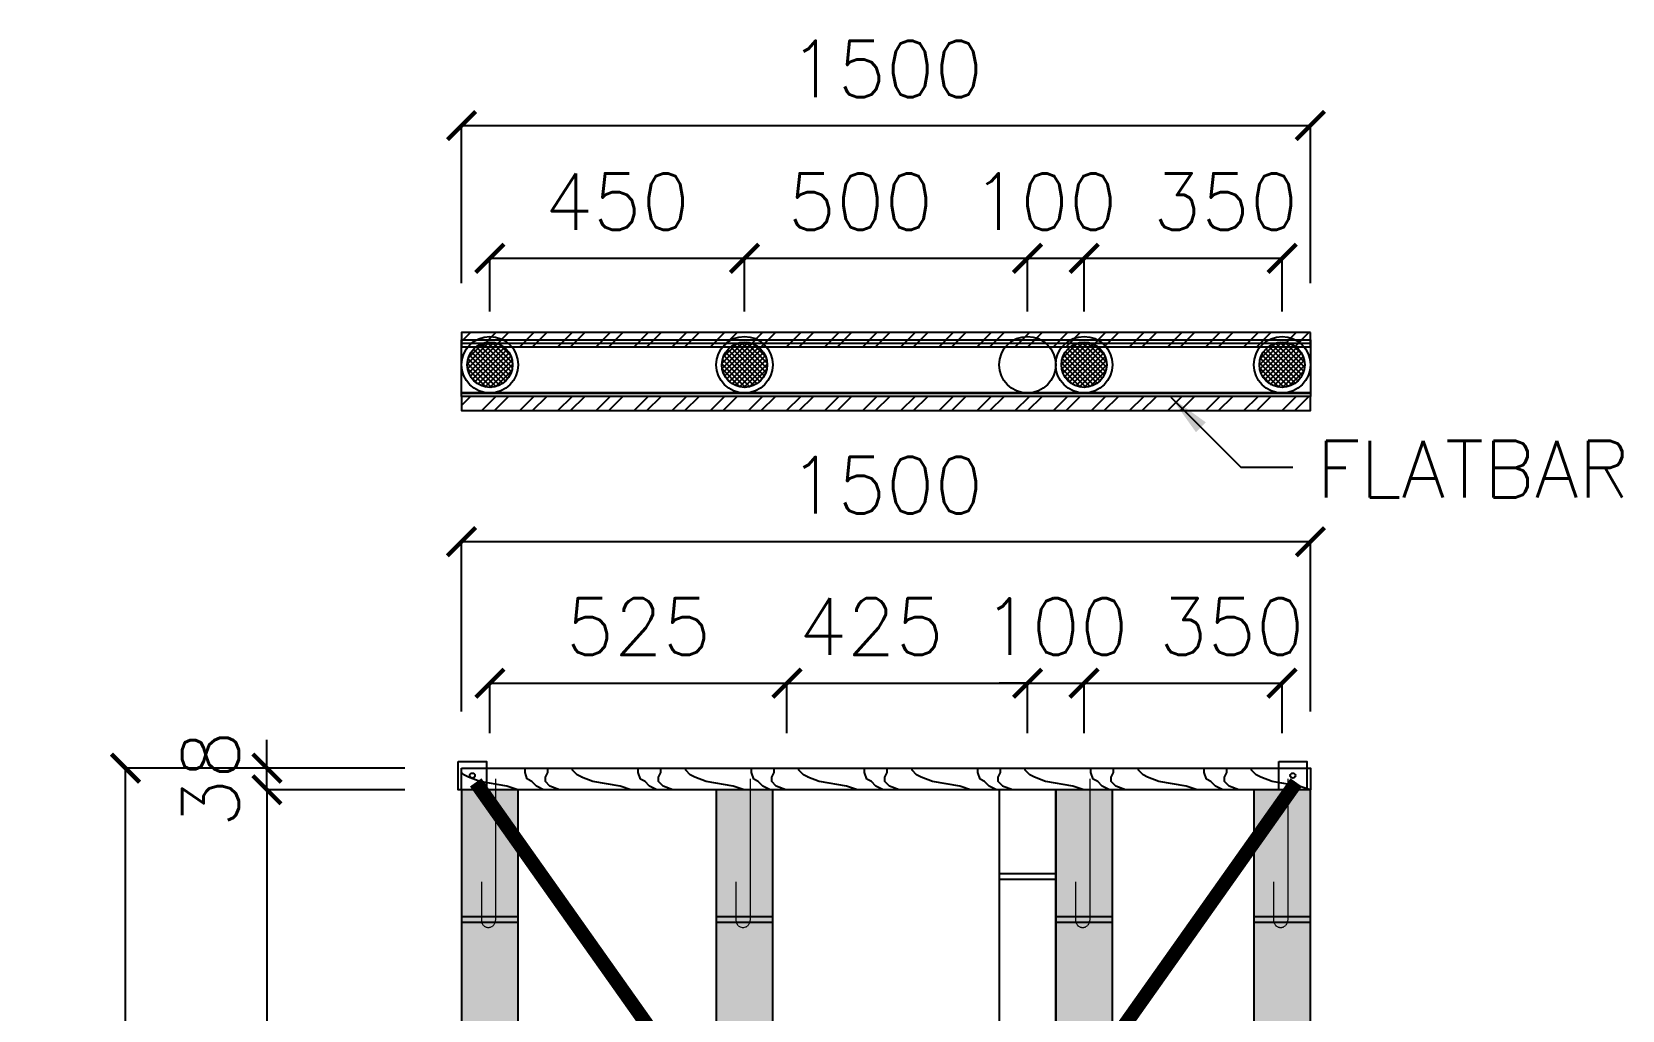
# Model space of a CAD drawing. Header units: inches. Extents: x 33 to 4252, y 14 to 9346.
# Drawn here: x 685 to 3495, y 5709 to 7438 of the extents above; entities that cross this region are included whole.
import ezdxf

# ---------------------------------------------------------------- set-up
doc = ezdxf.new("R2010")
doc.units = ezdxf.units.IN
doc.header["$MEASUREMENT"] = 0
doc.set_wipeout_variables(frame=1)
doc.linetypes.add('HIDDEN2', pattern=[4.7625, 3.175, -1.5875])
doc.layers.get('Defpoints').update_dxf_attribs({"color": 36, "true_color": 0x703800})
doc.layers.add('.', color=5, linetype='Continuous', lineweight=70)
for name, color, linetype in [('0-S1', 1, 'Continuous'), ('0-S2', 2, 'Continuous'), ('0-S8', 8, 'Continuous'), ('1CO', 1, 'Continuous'), ('A-BAMBOO POLE', 2, 'Continuous'), ('A-DIMENSIONS', 30, 'Continuous'), ('A-Hatch', 8, 'Continuous'), ('A-Specifications', 2, 'Continuous'), ('A-WALL', 4, 'Continuous'), ('AR-Bamboo Stud', 2, 'Continuous'), ('AR-Flatbar', 143, 'Continuous'), ('AR-FURNITURES', 9, 'Continuous'), ('AR-Panels', 4, 'Continuous'), ('AR-Timber Plate', 3, 'Continuous'), ('Bolts', 4, 'HIDDEN2')]:
    doc.layers.add(name, color=color, linetype=linetype)
doc.layers.add('VP', color=7, linetype='Continuous', plot=False)
doc.styles.add('LEROY', font='simplex.shx')
doc.dimstyles.new('DIM100', dxfattribs={"dimscale": 0, "dimtxt": 220, "dimasz": 180, "dimexe": 220, "dimexo": 250, "dimgap": 1, "dimtad": 1, "dimtoh": 1, "dimlfac": 0.001, "dimzin": 1, "dimdsep": 46, "dimtxsty": 'LEROY', "dimblk1": 'ORIGIN', "dimblk2": 'ORIGIN', "dimsah": 1, "dimcen": 0.18, "dimclrd": 30, "dimclre": 30, "dimclrt": 7, "dimazin": 0, "dimtfac": 1, "dimtix": 1, "dimtmove": 1, "dimatfit": 3, "dimfxl": 1, "dimtvp": 1, "dimtolj": 2, "dimtzin": 0, "dimarcsym": 0})

# ---------------------------------------------------------------- blocks, each defined once
blk = doc.blocks.new('bps1')
at = {"layer": 'AR-FURNITURES'}
h = blk.add_hatch(dxfattribs=at)
h.set_pattern_fill('ANSI37', color=256, scale=2)
h.set_pattern_definition([(45, (0, 0), (-4.490128, 4.490128), []), (135, (0, 0), (-4.490128, -4.490128), [])])
edge = h.paths.add_edge_path()
edge.add_ellipse((30825.3, -11129.5), major_axis=(-28.3, 28.3), ratio=1, start_angle=0, end_angle=360, ccw=False)
at = {"layer": 'A-BAMBOO POLE', "linetype": 'Continuous'}
blk.add_circle((30825.3, -11129.5), 50, dxfattribs=at)
at = {"layer": 'AR-FURNITURES', "linetype": 'Continuous', "extrusion": (0, 0, -1)}
blk.add_ellipse((30825.3, -11129.5), major_axis=(-28.3, 28.3), ratio=1, start_param=2.356935, end_param=8.64012, dxfattribs=at)
blk = doc.blocks.new('bpns1')
at = {"layer": 'A-BAMBOO POLE', "linetype": 'Continuous'}
blk.add_circle((31425.3, -11129.1), 50, dxfattribs=at)
blk = doc.blocks.new('sp10 plan')
at = {"layer": 'AR-Timber Plate'}
blk.add_lwpolyline([(163588.4, -229163.7), (163676.4, -229163.7), (163676.4, -230663.7), (163588.4, -230663.7)], close=True, dxfattribs=at)
at = {"layer": 'VP'}
blk.add_lwpolyline([(163582.4, -229163.7), (163682.4, -229163.7), (163682.4, -230663.7), (163582.4, -230663.7)], close=True, dxfattribs=at)
at = {"layer": 'AR-Bamboo Stud'}
for name, p in [('bps1', (132801.1, -218084.2)), ('bpns1', (132201, -218534.6)), ('bps1', (132801.1, -219484.2))]:
    blk.add_blockref(name, p, dxfattribs=at)
at = {"layer": 'AR-Bamboo Stud', "rotation": 90}
for p in [(152496.8, -260389), (152496.8, -260989)]:
    blk.add_blockref('bps1', p, dxfattribs=at)
blk = doc.blocks.new('_ArchTick')
at = {"color": 0, "linetype": 'ByBlock', "const_width": 0.15}
blk.add_lwpolyline([(-0.5, -0.5), (0.5, 0.5)], dxfattribs=at)
blk = doc.blocks.new('*D40')
at = {"layer": 'A-DIMENSIONS', "color": 30, "transparency": 16777216}
for p, q in [((1493.9, 6944), (1493.9, 7038.3)), ((1493.9, 7038.3), (1944, 7038.3)), ((1944, 6944), (1944, 7038.3))]:
    blk.add_line(p, q, dxfattribs=at)
at = {"layer": 'Defpoints', "color": 0, "transparency": 16777216}
for p in [(1944, 7038.3), (1493.9, 6844), (1944, 6844)]:
    blk.add_point(p, dxfattribs=at)
at = {"layer": 'A-DIMENSIONS', "color": 30, "transparency": 16777216, "xscale": 50, "yscale": 50, "zscale": 50, "rotation": 180}
blk.add_blockref('_ArchTick', (1493.9, 7038.3), dxfattribs=at)
at = {"layer": 'A-DIMENSIONS', "color": 30, "transparency": 16777216, "xscale": 50, "yscale": 50, "zscale": 50}
blk.add_blockref('_ArchTick', (1944, 7038.3), dxfattribs=at)
at = {"layer": 'A-DIMENSIONS', "color": 3, "transparency": 16777216, "insert": (1718.9, 7138.3), "char_height": 100, "attachment_point": 5, "style": 'LEROY'}
blk.add_mtext('\\A2;450', dxfattribs=at)
blk = doc.blocks.new('*D41')
at = {"layer": 'A-DIMENSIONS', "color": 30, "transparency": 16777216}
for p, q in [((1444, 6994), (1444, 7272.8)), ((1444, 7272.8), (2944, 7272.8)), ((2944, 6994), (2944, 7272.8))]:
    blk.add_line(p, q, dxfattribs=at)
at = {"layer": 'Defpoints', "color": 0, "transparency": 16777216}
for p in [(2944, 7272.8), (1444, 6894), (2944, 6894)]:
    blk.add_point(p, dxfattribs=at)
at = {"layer": 'A-DIMENSIONS', "color": 30, "transparency": 16777216, "xscale": 50, "yscale": 50, "zscale": 50, "rotation": 180}
blk.add_blockref('_ArchTick', (1444, 7272.8), dxfattribs=at)
at = {"layer": 'A-DIMENSIONS', "color": 30, "transparency": 16777216, "xscale": 50, "yscale": 50, "zscale": 50}
blk.add_blockref('_ArchTick', (2944, 7272.8), dxfattribs=at)
at = {"layer": 'A-DIMENSIONS', "color": 3, "transparency": 16777216, "insert": (2194, 7372.8), "char_height": 100, "attachment_point": 5, "style": 'LEROY'}
blk.add_mtext('\\A2;1500', dxfattribs=at)
blk = doc.blocks.new('*D42')
at = {"layer": 'A-DIMENSIONS', "color": 30, "transparency": 16777216}
for p, q in [((1944, 6944), (1944, 7038.3)), ((1944, 7038.3), (2444.1, 7038.3)), ((2444.1, 6944), (2444.1, 7038.3))]:
    blk.add_line(p, q, dxfattribs=at)
at = {"layer": 'Defpoints', "color": 0, "transparency": 16777216}
for p in [(2444.1, 7038.3), (1944, 6844), (2444.1, 6844)]:
    blk.add_point(p, dxfattribs=at)
at = {"layer": 'A-DIMENSIONS', "color": 30, "transparency": 16777216, "xscale": 50, "yscale": 50, "zscale": 50, "rotation": 180}
blk.add_blockref('_ArchTick', (1944, 7038.3), dxfattribs=at)
at = {"layer": 'A-DIMENSIONS', "color": 30, "transparency": 16777216, "xscale": 50, "yscale": 50, "zscale": 50}
blk.add_blockref('_ArchTick', (2444.1, 7038.3), dxfattribs=at)
at = {"layer": 'A-DIMENSIONS', "color": 3, "transparency": 16777216, "insert": (2148.7, 7138.3), "char_height": 100, "attachment_point": 5, "style": 'LEROY'}
blk.add_mtext('\\A2;500', dxfattribs=at)
blk = doc.blocks.new('*D43')
at = {"layer": 'A-DIMENSIONS', "color": 30, "transparency": 16777216}
for p, q in [((1344, 6099.1), (1100.1, 6099.1)), ((1100.1, 6099.1), (1100.1, 4075.1)), ((1344, 4075.1), (1100.1, 4075.1))]:
    blk.add_line(p, q, dxfattribs=at)
at = {"layer": 'Defpoints', "color": 0, "transparency": 16777216}
for p in [(1444, 6099.1), (1100.1, 4075.1), (1444, 4075.1)]:
    blk.add_point(p, dxfattribs=at)
at = {"layer": 'A-DIMENSIONS', "color": 30, "transparency": 16777216, "xscale": 50, "yscale": 50, "zscale": 50}
for p, rotation in [((1100.1, 6099.1), 90), ((1100.1, 4075.1), 270)]:
    blk.add_blockref('_ArchTick', p, dxfattribs=dict(at, rotation=rotation))
at = {"layer": 'A-DIMENSIONS', "color": 3, "transparency": 16777216, "insert": (1000.1, 5087.1), "char_height": 100, "attachment_point": 5, "rotation": 90, "style": 'LEROY'}
blk.add_mtext('\\A2;2024', dxfattribs=at)
blk = doc.blocks.new('*D45')
at = {"layer": 'A-DIMENSIONS', "color": 30, "transparency": 16777216}
for p, q in [((1100.1, 6137.1), (1100.1, 6187.1)), ((1344, 6137.1), (1100.1, 6137.1)), ((1100.1, 6099.1), (1100.1, 6137.1)), ((1344, 6099.1), (1100.1, 6099.1)), ((1100.1, 6099.1), (1100.1, 6049.1))]:
    blk.add_line(p, q, dxfattribs=at)
at = {"layer": 'Defpoints', "color": 0, "transparency": 16777216}
for p in [(1100.1, 6137.1), (1444, 6137.1), (1444, 6099.1)]:
    blk.add_point(p, dxfattribs=at)
at = {"layer": 'A-DIMENSIONS', "color": 30, "transparency": 16777216, "xscale": 50, "yscale": 50, "zscale": 50}
for p, rotation in [((1100.1, 6137.1), 270), ((1100.1, 6099.1), 90)]:
    blk.add_blockref('_ArchTick', p, dxfattribs=dict(at, rotation=rotation))
at = {"layer": 'A-DIMENSIONS', "color": 3, "transparency": 16777216, "insert": (1000.1, 6118.1), "char_height": 100, "attachment_point": 5, "rotation": 90, "style": 'LEROY'}
blk.add_mtext('\\A2;38', dxfattribs=at)
blk = doc.blocks.new('*D46')
at = {"layer": 'A-DIMENSIONS', "color": 30, "transparency": 16777216}
for p, q in [((1494, 6199.1), (1494, 6287.3)), ((1494, 6287.3), (2019, 6287.3)), ((2019, 6199.1), (2019, 6287.3))]:
    blk.add_line(p, q, dxfattribs=at)
at = {"layer": 'Defpoints', "color": 0, "transparency": 16777216}
for p in [(2019, 6287.3), (1494, 6099.1), (2019, 6099.1)]:
    blk.add_point(p, dxfattribs=at)
at = {"layer": 'A-DIMENSIONS', "color": 30, "transparency": 16777216, "xscale": 50, "yscale": 50, "zscale": 50, "rotation": 180}
blk.add_blockref('_ArchTick', (1494, 6287.3), dxfattribs=at)
at = {"layer": 'A-DIMENSIONS', "color": 30, "transparency": 16777216, "xscale": 50, "yscale": 50, "zscale": 50}
blk.add_blockref('_ArchTick', (2019, 6287.3), dxfattribs=at)
at = {"layer": 'A-DIMENSIONS', "color": 3, "transparency": 16777216, "insert": (1756.5, 6387.3), "char_height": 100, "attachment_point": 5, "style": 'LEROY'}
blk.add_mtext('\\A2;525', dxfattribs=at)
blk = doc.blocks.new('*D47')
at = {"layer": 'A-DIMENSIONS', "color": 30, "transparency": 16777216}
for p, q in [((2019, 6199.1), (2019, 6287.3)), ((2019, 6287.3), (2444.1, 6287.3)), ((2444.1, 6199.1), (2444.1, 6287.3))]:
    blk.add_line(p, q, dxfattribs=at)
at = {"layer": 'Defpoints', "color": 0, "transparency": 16777216}
for p in [(2444.1, 6287.3), (2019, 6099.1), (2444.1, 6099.1)]:
    blk.add_point(p, dxfattribs=at)
at = {"layer": 'A-DIMENSIONS', "color": 30, "transparency": 16777216, "xscale": 50, "yscale": 50, "zscale": 50, "rotation": 180}
blk.add_blockref('_ArchTick', (2019, 6287.3), dxfattribs=at)
at = {"layer": 'A-DIMENSIONS', "color": 30, "transparency": 16777216, "xscale": 50, "yscale": 50, "zscale": 50}
blk.add_blockref('_ArchTick', (2444.1, 6287.3), dxfattribs=at)
at = {"layer": 'A-DIMENSIONS', "color": 3, "transparency": 16777216, "insert": (2167.8, 6387.3), "char_height": 100, "attachment_point": 5, "style": 'LEROY'}
blk.add_mtext('\\A2;425', dxfattribs=at)
blk = doc.blocks.new('*D48')
at = {"layer": 'A-DIMENSIONS', "color": 30, "transparency": 16777216}
for p, q in [((1444, 6237.1), (1444, 6537.3)), ((2944, 6537.3), (1444, 6537.3)), ((2944, 6237.1), (2944, 6537.3))]:
    blk.add_line(p, q, dxfattribs=at)
at = {"layer": 'Defpoints', "color": 0, "transparency": 16777216}
for p in [(1444, 6537.3), (1444, 6137.1), (2944, 6137.1)]:
    blk.add_point(p, dxfattribs=at)
at = {"layer": 'A-DIMENSIONS', "color": 30, "transparency": 16777216, "xscale": 50, "yscale": 50, "zscale": 50, "rotation": 180}
blk.add_blockref('_ArchTick', (1444, 6537.3), dxfattribs=at)
at = {"layer": 'A-DIMENSIONS', "color": 30, "transparency": 16777216, "xscale": 50, "yscale": 50, "zscale": 50}
blk.add_blockref('_ArchTick', (2944, 6537.3), dxfattribs=at)
at = {"layer": 'A-DIMENSIONS', "color": 3, "transparency": 16777216, "insert": (2194, 6637.3), "char_height": 100, "attachment_point": 5, "style": 'LEROY'}
blk.add_mtext('\\A2;1500', dxfattribs=at)
blk = doc.blocks.new('*D49')
at = {"layer": 'A-DIMENSIONS', "color": 30, "transparency": 16777216}
for p, q in [((1344, 6137.1), (850.1, 6137.1)), ((850.1, 4037.1), (850.1, 6137.1)), ((1344, 4037.1), (850.1, 4037.1))]:
    blk.add_line(p, q, dxfattribs=at)
at = {"layer": 'Defpoints', "color": 0, "transparency": 16777216}
for p in [(850.1, 6137.1), (1444, 6137.1), (1444, 4037.1)]:
    blk.add_point(p, dxfattribs=at)
at = {"layer": 'A-DIMENSIONS', "color": 30, "transparency": 16777216, "xscale": 50, "yscale": 50, "zscale": 50}
for p, rotation in [((850.1, 6137.1), 90), ((850.1, 4037.1), 270)]:
    blk.add_blockref('_ArchTick', p, dxfattribs=dict(at, rotation=rotation))
at = {"layer": 'A-DIMENSIONS', "color": 3, "transparency": 16777216, "insert": (750.1, 5087.1), "char_height": 100, "attachment_point": 5, "rotation": 90, "style": 'LEROY'}
blk.add_mtext('\\A2;2100', dxfattribs=at)
blk = doc.blocks.new('*D50')
at = {"layer": 'A-DIMENSIONS', "color": 30, "transparency": 16777216}
for p, q in [((2544.1, 6944), (2544.1, 7038.3)), ((2544.1, 7038.3), (2894, 7038.3)), ((2894, 6944), (2894, 7038.3))]:
    blk.add_line(p, q, dxfattribs=at)
at = {"layer": 'Defpoints', "color": 0, "transparency": 16777216}
for p in [(2894, 7038.3), (2544.1, 6844), (2894, 6844)]:
    blk.add_point(p, dxfattribs=at)
at = {"layer": 'A-DIMENSIONS', "color": 30, "transparency": 16777216, "xscale": 50, "yscale": 50, "zscale": 50, "rotation": 180}
blk.add_blockref('_ArchTick', (2544.1, 7038.3), dxfattribs=at)
at = {"layer": 'A-DIMENSIONS', "color": 30, "transparency": 16777216, "xscale": 50, "yscale": 50, "zscale": 50}
blk.add_blockref('_ArchTick', (2894, 7038.3), dxfattribs=at)
at = {"layer": 'A-DIMENSIONS', "color": 3, "transparency": 16777216, "insert": (2794, 7138.3), "char_height": 100, "attachment_point": 5, "style": 'LEROY'}
blk.add_mtext('\\A2;350', dxfattribs=at)
blk = doc.blocks.new('*D51')
at = {"layer": 'A-DIMENSIONS', "color": 30, "transparency": 16777216}
for p, q in [((2444.1, 6944), (2444.1, 7038.3)), ((2444.1, 7038.3), (2544.1, 7038.3)), ((2544.1, 6944), (2544.1, 7038.3))]:
    blk.add_line(p, q, dxfattribs=at)
at = {"layer": 'Defpoints', "color": 0, "transparency": 16777216}
for p in [(2544.1, 7038.3), (2444.1, 6844), (2544.1, 6844)]:
    blk.add_point(p, dxfattribs=at)
at = {"layer": 'A-DIMENSIONS', "color": 30, "transparency": 16777216, "xscale": 50, "yscale": 50, "zscale": 50, "rotation": 180}
blk.add_blockref('_ArchTick', (2444.1, 7038.3), dxfattribs=at)
at = {"layer": 'A-DIMENSIONS', "color": 30, "transparency": 16777216, "xscale": 50, "yscale": 50, "zscale": 50}
blk.add_blockref('_ArchTick', (2544.1, 7038.3), dxfattribs=at)
at = {"layer": 'A-DIMENSIONS', "color": 3, "transparency": 16777216, "insert": (2474.3, 7138.3), "char_height": 100, "attachment_point": 5, "style": 'LEROY'}
blk.add_mtext('\\A2;100', dxfattribs=at)
blk = doc.blocks.new('*D52')
at = {"layer": 'A-DIMENSIONS', "color": 30, "transparency": 16777216}
for p, q in [((2444.1, 6287.3), (2394.1, 6287.3)), ((2444.1, 6199.1), (2444.1, 6287.3)), ((2444.1, 6287.3), (2544.1, 6287.3)), ((2544.1, 6199), (2544.1, 6287.3)), ((2544.1, 6287.3), (2594.1, 6287.3))]:
    blk.add_line(p, q, dxfattribs=at)
at = {"layer": 'Defpoints', "color": 0, "transparency": 16777216}
for p in [(2544.1, 6287.3), (2444.1, 6099.1), (2544.1, 6099)]:
    blk.add_point(p, dxfattribs=at)
at = {"layer": 'A-DIMENSIONS', "color": 30, "transparency": 16777216, "xscale": 50, "yscale": 50, "zscale": 50}
blk.add_blockref('_ArchTick', (2444.1, 6287.3), dxfattribs=at)
at = {"layer": 'A-DIMENSIONS', "color": 30, "transparency": 16777216, "xscale": 50, "yscale": 50, "zscale": 50, "rotation": 180}
blk.add_blockref('_ArchTick', (2544.1, 6287.3), dxfattribs=at)
at = {"layer": 'A-DIMENSIONS', "color": 3, "transparency": 16777216, "insert": (2494.1, 6387.3), "char_height": 100, "attachment_point": 5, "style": 'LEROY'}
blk.add_mtext('\\A2;100', dxfattribs=at)
blk = doc.blocks.new('*D53')
at = {"layer": 'A-DIMENSIONS', "color": 30, "transparency": 16777216}
for p, q in [((2544.1, 6199), (2544.1, 6287.3)), ((2544.1, 6287.3), (2894, 6287.3)), ((2894, 6199.1), (2894, 6287.3))]:
    blk.add_line(p, q, dxfattribs=at)
at = {"layer": 'Defpoints', "color": 0, "transparency": 16777216}
for p in [(2894, 6287.3), (2544.1, 6099), (2894, 6099.1)]:
    blk.add_point(p, dxfattribs=at)
at = {"layer": 'A-DIMENSIONS', "color": 30, "transparency": 16777216, "xscale": 50, "yscale": 50, "zscale": 50, "rotation": 180}
blk.add_blockref('_ArchTick', (2544.1, 6287.3), dxfattribs=at)
at = {"layer": 'A-DIMENSIONS', "color": 30, "transparency": 16777216, "xscale": 50, "yscale": 50, "zscale": 50}
blk.add_blockref('_ArchTick', (2894, 6287.3), dxfattribs=at)
at = {"layer": 'A-DIMENSIONS', "color": 3, "transparency": 16777216, "insert": (2805, 6387.3), "char_height": 100, "attachment_point": 5, "style": 'LEROY'}
blk.add_mtext('\\A2;350', dxfattribs=at)
blk = doc.blocks.new('A$C62F95397')
at = {"layer": 'Bolts', "lineweight": 0, "ltscale": 0.25}
for p, q in [((25, 262.5), (25, 12.5)), ((0, 80.8), (0, 12.5))]:
    blk.add_line(p, q, dxfattribs=at)
blk.add_arc((12.5, 12.5), 12.5, 180, 0, dxfattribs=at)
blk = doc.blocks.new('N2N')
blk.add_wipeout([(98002.7, -26144.8), (97902.7, -26144.8), (97902.7, -28168.8), (98002.7, -28168.8)]).dxf.layer = '0-S8'
at = {"layer": '.', "linetype": 'Continuous'}
h = blk.add_hatch(dxfattribs=at)
h.set_pattern_fill('DOTS', color=8, scale=10)
h.set_pattern_definition([(0, (7e-06, 48.67), (7.9375, 15.875), [0, -15.875])])
h.paths.add_polyline_path([(98002.7, -26144.8), (97902.7, -26144.8), (97902.7, -28168.8), (98002.7, -28168.8)])
at = {"layer": '0-S1'}
h = blk.add_hatch(dxfattribs=at)
h.set_pattern_fill('_USER', color=256, scale=365, pattern_type=0)
h.set_pattern_definition([(0, (97902.7, -25880.27), (0, 365), [])])
edge = h.paths.add_edge_path()
edge.add_line((97902.7, -26144.8), (98002.7, -26144.8))
edge.add_line((98002.7, -26117.1), (98002.7, -28118.8))
edge.add_line((98002.7, -28118.8), (97902.7, -28118.8))
edge.add_line((97902.7, -28118.8), (97902.7, -26121.8))
h = blk.add_hatch(dxfattribs=at)
h.set_pattern_fill('_USER', color=256, scale=365, pattern_type=0)
h.set_pattern_definition([(0, (97902.7, -25890.27), (0, 365), [])])
edge = h.paths.add_edge_path()
edge.add_line((97902.7, -26144.8), (98002.7, -26144.8))
edge.add_line((98002.7, -26124.9), (98002.7, -28138.8))
edge.add_line((98002.7, -28138.8), (97902.7, -28138.8))
edge.add_line((97902.7, -28138.8), (97902.7, -26135.8))
at = {"layer": '0-S2'}
blk.add_lwpolyline([(98002.7, -26144.8), (97902.7, -26144.8), (97902.7, -28168.8), (98002.7, -28168.8)], close=True, dxfattribs=at)
at = {"layer": 'Bolts', "ltscale": 0.5}
blk.add_line((97952.6, -28168.8), (97952.6, -27568.8), dxfattribs=at)
at = {"layer": 'Bolts'}
blk.add_blockref('A$C62F95397', (97937.6, -26388.2), dxfattribs=at)
blk = doc.blocks.new('BFGGBN')
at = {"layer": '1CO'}
blk.add_circle((6736.6, -34195.3), 4.5, dxfattribs=at)
at = {"layer": 'Defpoints'}
blk.add_lwpolyline([(6711.6, -34170.3), (6761.6, -34170.3), (6761.6, -34220.3), (6711.6, -34220.3)], close=True, dxfattribs=at)
blk = doc.blocks.new('Type B')
at = {"layer": '0-S1'}
h = blk.add_hatch(dxfattribs=at)
h.set_pattern_fill('_USER', color=256, scale=355, pattern_type=0)
h.set_pattern_definition([(0, (10628.1, 16236), (0, 355), [])])
edge = h.paths.add_edge_path()
edge.add_line((9748.3, 18210), (9848.3, 18210))
edge.add_line((9848.3, 18190.6), (9848.3, 16216))
edge.add_line((9848.3, 16216), (9748.3, 16216))
edge.add_line((9748.3, 16216), (9748.3, 18189.5))
h = blk.add_hatch(dxfattribs=at)
h.set_pattern_fill('_USER', color=256, scale=355, pattern_type=0)
h.set_pattern_definition([(0, (10628.1, 16246), (0, 355), [])])
edge = h.paths.add_edge_path()
edge.add_line((9748.3, 18210), (9848.3, 18210))
edge.add_line((9848.3, 18210), (9848.3, 16236))
edge.add_line((9848.3, 16236), (9748.3, 16236))
edge.add_line((9748.3, 16236), (9748.3, 18210))
at = {"layer": 'AR-Bamboo Stud'}
blk.add_lwpolyline([(9848.3, 18210), (9748.3, 18210), (9748.3, 16186), (9848.3, 16186)], close=True, dxfattribs=at)
blk = doc.blocks.new('SP10 ELEV')
at = {"layer": 'AR-Bamboo Stud'}
for name, p in [('N2N', (57285, -227694.4)), ('N2N', (58685, -227694.5)), ('Type B', (146389.5, -272049.3))]:
    blk.add_blockref(name, p, dxfattribs=at)
at = {"layer": 'A-WALL'}
for p in [(148470.1, -219619), (149920.1, -219619)]:
    blk.add_blockref('BFGGBN', p, dxfattribs=at)
at = {"layer": 'AR-Bamboo Stud'}
blk.add_blockref('N2N', (58335.1, -227694.5), dxfattribs=at)
at = {"layer": 'A-Hatch'}
h = blk.add_hatch(dxfattribs=at)
h.set_pattern_fill('HWOD20E1', color=8, scale=4, pattern_type=2)
h.set_pattern_definition([(14.03624, (-4523.93, -284806.69), (2e-07, 200), [32.9848, -791.6363]), (14.03624, (-4323.93, -284806.69), (2e-07, 200), [32.9848, -791.6363]), (14.03624, (-4123.93, -284806.69), (2e-07, 200), [32.9848, -791.6363]), (14.03624, (-3923.93, -284806.69), (2e-07, 200), [32.9848, -791.6363]), (18.43495, (-4491.93, -284798.69), (3e-07, 200), [37.9473, -594.5082]), (18.43495, (-4291.93, -284798.69), (3e-07, 200), [37.9473, -594.5082]), (18.43495, (-4091.93, -284798.69), (3e-07, 200), [37.9473, -594.5082]), (21.80141, (-4455.93, -284786.69), (-5e-06, 200), [21.5407, -1055.4923]), (21.80141, (-4255.93, -284786.69), (-5e-06, 200), [21.5407, -1055.4923]), (21.80141, (-4055.93, -284786.69), (-5e-06, 200), [21.5407, -1055.4923]), (21.80141, (-3855.93, -284786.69), (-5e-06, 200), [21.5407, -1055.4923]), (21.80141, (-3655.93, -284786.69), (-5e-06, 200), [21.5407, -1055.4923]), (63.43495, (-4435.93, -284778.69), (-3e-06, 199.999995), [8.94427, -438.26932]), (90, (-4431.93, -284770.69), (-200, 1e-14), [8, -192]), (153.43495, (-4431.93, -284762.69), (1e-05, 200), [8.94427, -438.2693]), (153.43495, (-4231.93, -284762.69), (1e-05, 200), [8.94427, -438.2693]), (90, (-4439.93, -284758.69), (-200, 1e-14), [8, -192]), (45, (-4439.93, -284750.69), (1e-14, 200), [5.65685, -277.18585]), (45, (-4435.93, -284746.69), (1e-14, 200), [5.65685, -277.18585]), (90, (-4431.93, -284742.69), (-200, 1e-14), [4, -196]), (146.30994, (-4431.93, -284738.69), (-1e-05, 200), [14.4222, -706.68805]), (146.30994, (-4231.93, -284738.69), (-1e-05, 200), [14.4222, -706.68805]), (146.30994, (-4031.93, -284738.69), (-1e-05, 200), [14.4222, -706.68805]), (168.69008, (-4443.93, -284730.69), (-2e-05, 200), [20.3961, -999.4078]), (168.69008, (-4243.93, -284730.69), (-2e-05, 200), [20.3961, -999.4078]), (168.69008, (-4043.93, -284730.69), (-2e-05, 200), [20.3961, -999.4078]), (168.69008, (-3843.93, -284730.69), (-2e-05, 200), [20.3961, -999.4078]), (168.69008, (-3643.93, -284730.69), (-2e-05, 200), [20.3961, -999.4078]), (171.86989, (-4463.93, -284726.69), (2e-05, 200), [28.2843, -1385.9293]), (171.86989, (-4263.93, -284726.69), (2e-05, 200), [28.2843, -1385.9293]), (171.86989, (-4063.93, -284726.69), (2e-05, 200), [28.2843, -1385.9293]), (171.86989, (-3863.93, -284726.69), (2e-05, 200), [28.2843, -1385.9293]), (171.86989, (-3663.93, -284726.69), (2e-05, 200), [28.2843, -1385.9293]), (171.86989, (-3463.93, -284726.69), (2e-05, 200), [28.2843, -1385.9293]), (171.86989, (-3263.93, -284726.69), (2e-05, 200), [28.2843, -1385.9293]), (172.87498, (-4491.93, -284722.69), (-2e-06, 200), [32.249, -1580.2025]), (172.87498, (-4291.93, -284722.69), (-2e-06, 200), [32.249, -1580.2025]), (172.87498, (-4091.93, -284722.69), (-2e-06, 200), [32.249, -1580.2025]), (172.87498, (-3891.93, -284722.69), (-2e-06, 200), [32.249, -1580.2025]), (172.87498, (-3691.93, -284722.69), (-2e-06, 200), [32.249, -1580.2025]), (172.87498, (-3491.93, -284722.69), (-2e-06, 200), [32.249, -1580.2025]), (172.87498, (-3291.93, -284722.69), (-2e-06, 200), [32.249, -1580.2025]), (172.87498, (-3091.93, -284722.69), (-2e-06, 200), [32.249, -1580.2025]), (20.85446, (-4523.93, -284834.69), (-1e-06, 200), [89.889, -4404.552]), (20.85446, (-4323.93, -284834.69), (-1e-06, 200), [89.889, -4404.552]), (20.85446, (-4123.93, -284834.69), (-1e-06, 200), [89.889, -4404.552]), (20.85446, (-3923.93, -284834.69), (-1e-06, 200), [89.889, -4404.552]), (20.85446, (-3723.93, -284834.69), (-1e-06, 200), [89.889, -4404.552]), (20.85446, (-3523.93, -284834.69), (-1e-06, 200), [89.889, -4404.552]), (20.85446, (-3323.93, -284834.69), (-1e-06, 200), [89.889, -4404.552]), (20.85446, (-3123.93, -284834.69), (-1e-06, 200), [89.889, -4404.552]), (20.85446, (-2923.93, -284834.69), (-1e-06, 200), [89.889, -4404.552]), (20.85446, (-2723.93, -284834.69), (-1e-06, 200), [89.889, -4404.552]), (20.85446, (-2523.93, -284834.69), (-1e-06, 200), [89.889, -4404.552]), (20.85446, (-2323.93, -284834.69), (-1e-06, 200), [89.889, -4404.552]), (20.85446, (-2123.93, -284834.69), (-1e-06, 200), [89.889, -4404.552]), (20.85446, (-1923.93, -284834.69), (-1e-06, 200), [89.889, -4404.552]), (20.85446, (-1723.93, -284834.69), (-1e-06, 200), [89.889, -4404.552]), (20.85446, (-1523.93, -284834.69), (-1e-06, 200), [89.889, -4404.552]), (20.85446, (-1323.93, -284834.69), (-1e-06, 200), [89.889, -4404.552]), (20.85446, (-1123.93, -284834.69), (-1e-06, 200), [89.889, -4404.552]), (20.85446, (-923.93, -284834.69), (-1e-06, 200), [89.889, -4404.552]), (20.85446, (-723.93, -284834.69), (-1e-06, 200), [89.889, -4404.552]), (20.85446, (-523.93, -284834.69), (-1e-06, 200), [89.889, -4404.552]), (23.96249, (-4439.93, -284802.69), (-7e-06, 200), [39.3954, -1930.376]), (23.96249, (-4239.93, -284802.69), (-7e-06, 200), [39.3954, -1930.376]), (23.96249, (-4039.93, -284802.69), (-7e-06, 200), [39.3954, -1930.376]), (23.96249, (-3839.93, -284802.69), (-7e-06, 200), [39.3954, -1930.376]), (23.96249, (-3639.93, -284802.69), (-7e-06, 200), [39.3954, -1930.376]), (23.96249, (-3439.93, -284802.69), (-7e-06, 200), [39.3954, -1930.376]), (23.96249, (-3239.93, -284802.69), (-7e-06, 200), [39.3954, -1930.376]), (23.96249, (-3039.93, -284802.69), (-7e-06, 200), [39.3954, -1930.376]), (23.96249, (-2839.93, -284802.69), (-7e-06, 200), [39.3954, -1930.376]), (63.43495, (-4403.93, -284786.69), (-3e-06, 199.999995), [8.94427, -438.26932]), (108.43495, (-4399.93, -284778.686), (-9e-06, 200.000005), [12.6491, -619.8064]), (108.43495, (-4403.93, -284766.686), (-9e-06, 200.000005), [12.6491, -619.8064]), (45, (-4407.93, -284754.69), (1e-14, 200), [16.97056, -265.87216]), (71.56505, (-4395.93, -284742.686), (6e-06, 200.000006), [12.6491, -619.8064]), (135, (-4391.93, -284730.69), (1e-14, 200), [11.3137, -271.529]), (143.1301, (-4399.93, -284722.69), (-5e-07, 200), [20, -980]), (143.1301, (-4199.93, -284722.69), (-5e-07, 200), [20, -980]), (143.1301, (-3999.93, -284722.69), (-5e-07, 200), [20, -980]), (143.1301, (-3799.93, -284722.69), (-5e-07, 200), [20, -980]), (170.53767, (-4415.93, -284710.69), (2e-05, 200), [24.331, -1192.2214]), (170.53767, (-4215.93, -284710.69), (2e-05, 200), [24.331, -1192.2214]), (170.53767, (-4015.93, -284710.69), (2e-05, 200), [24.331, -1192.2214]), (170.53767, (-3815.93, -284710.69), (2e-05, 200), [24.331, -1192.2214]), (170.53767, (-3615.93, -284710.69), (2e-05, 200), [24.331, -1192.2214]), (170.53767, (-3415.93, -284710.69), (2e-05, 200), [24.331, -1192.2214]), (161.56505, (-4439.93, -284706.69), (1e-05, 200), [37.9473, -594.5082]), (161.56505, (-4239.93, -284706.69), (1e-05, 200), [37.9473, -594.5082]), (161.56505, (-4039.93, -284706.69), (1e-05, 200), [37.9473, -594.5082]), (170.53767, (-4475.93, -284694.69), (2e-05, 200), [48.6621, -1167.8904]), (170.53767, (-4275.93, -284694.69), (2e-05, 200), [48.6621, -1167.8904]), (170.53767, (-4075.93, -284694.69), (2e-05, 200), [48.6621, -1167.8904]), (170.53767, (-3875.93, -284694.69), (2e-05, 200), [48.6621, -1167.8904]), (170.53767, (-3675.93, -284694.69), (2e-05, 200), [48.6621, -1167.8904]), (170.53767, (-3475.93, -284694.69), (2e-05, 200), [48.6621, -1167.8904]), (116.56505, (-4443.93, -284854.69), (-1e-05, 200.000006), [8.94427, -438.26932]), (135, (-4447.93, -284846.69), (1e-14, 200), [11.3137, -271.529]), (63.43495, (-4455.93, -284838.69), (-3e-06, 199.999995), [8.94427, -438.26932]), (33.69007, (-4451.93, -284830.69), (7e-06, 200), [28.8444, -692.2659]), (33.69007, (-4251.93, -284830.69), (7e-06, 200), [28.8444, -692.2659]), (33.69007, (-4051.93, -284830.69), (7e-06, 200), [28.8444, -692.2659]), (26.56505, (-4427.93, -284814.69), (4e-06, 200), [35.7771, -411.4365]), (26.56505, (-4227.93, -284814.69), (4e-06, 200), [35.7771, -411.4365]), (15.9454, (-4395.93, -284798.69), (-3e-07, 200), [29.1204, -1426.9015]), (15.9454, (-4195.93, -284798.69), (-3e-07, 200), [29.1204, -1426.9015]), (15.9454, (-3995.93, -284798.69), (-3e-07, 200), [29.1204, -1426.9015]), (15.9454, (-3795.93, -284798.69), (-3e-07, 200), [29.1204, -1426.9015]), (15.9454, (-3595.93, -284798.69), (-3e-07, 200), [29.1204, -1426.9015]), (15.9454, (-3395.93, -284798.69), (-3e-07, 200), [29.1204, -1426.9015]), (15.9454, (-3195.93, -284798.69), (-3e-07, 200), [29.1204, -1426.9015]), (8.1301, (-4367.93, -284790.69), (5e-07, 200), [28.2843, -1385.9293]), (8.1301, (-4167.93, -284790.69), (5e-07, 200), [28.2843, -1385.9293]), (8.1301, (-3967.93, -284790.69), (5e-07, 200), [28.2843, -1385.9293]), (8.1301, (-3767.93, -284790.69), (5e-07, 200), [28.2843, -1385.9293]), (8.1301, (-3567.93, -284790.69), (5e-07, 200), [28.2843, -1385.9293]), (8.1301, (-3367.93, -284790.69), (5e-07, 200), [28.2843, -1385.9293]), (8.1301, (-3167.93, -284790.69), (5e-07, 200), [28.2843, -1385.9293]), (14.03624, (-4339.93, -284786.69), (2e-07, 200), [16.4924, -808.1287]), (14.03624, (-4139.93, -284786.69), (2e-07, 200), [16.4924, -808.1287]), (14.03624, (-3939.93, -284786.69), (2e-07, 200), [16.4924, -808.1287]), (14.03624, (-3739.93, -284786.69), (2e-07, 200), [16.4924, -808.1287]), (270, (-4443.93, -284854.69), (200, 1e-14), [4, -196]), (164.74489, (-4323.93, -284718.69), (-4e-06, 200), [45.607, -2234.744]), (164.74489, (-4123.93, -284718.69), (-4e-06, 200), [45.607, -2234.744]), (164.74489, (-3923.93, -284718.69), (-4e-06, 200), [45.607, -2234.744]), (164.74489, (-3723.93, -284718.69), (-4e-06, 200), [45.607, -2234.744]), (164.74489, (-3523.93, -284718.69), (-4e-06, 200), [45.607, -2234.744]), (164.74489, (-3323.93, -284718.69), (-4e-06, 200), [45.607, -2234.744]), (164.74489, (-3123.93, -284718.69), (-4e-06, 200), [45.607, -2234.744]), (164.74489, (-2923.93, -284718.69), (-4e-06, 200), [45.607, -2234.744]), (164.74489, (-2723.93, -284718.69), (-4e-06, 200), [45.607, -2234.744]), (164.74489, (-2523.93, -284718.69), (-4e-06, 200), [45.607, -2234.744]), (164.74489, (-2323.93, -284718.69), (-4e-06, 200), [45.607, -2234.744]), (159.44395, (-4367.93, -284706.69), (-2e-05, 200), [34.176, -1674.6248]), (159.44395, (-4167.93, -284706.69), (-2e-05, 200), [34.176, -1674.6248]), (159.44395, (-3967.93, -284706.69), (-2e-05, 200), [34.176, -1674.6248]), (159.44395, (-3767.93, -284706.69), (-2e-05, 200), [34.176, -1674.6248]), (159.44395, (-3567.93, -284706.69), (-2e-05, 200), [34.176, -1674.6248]), (159.44395, (-3367.93, -284706.69), (-2e-05, 200), [34.176, -1674.6248]), (159.44395, (-3167.93, -284706.69), (-2e-05, 200), [34.176, -1674.6248]), (159.44395, (-2967.93, -284706.69), (-2e-05, 200), [34.176, -1674.6248]), (135, (-4399.93, -284694.69), (1e-14, 200), [11.3137, -271.529]), (90, (-4407.93, -284686.69), (-200, 1e-14), [8, -192]), (63.43495, (-4407.93, -284678.69), (-3e-06, 199.999995), [8.94427, -438.26932]), (90, (-4403.93, -284670.69), (-200, 1e-14), [8, -192]), (90, (-4403.93, -284662.69), (-200, 1e-14), [4, -196]), (9.46232, (-4523.93, -284782.69), (2e-06, 200), [24.331, -1192.2214]), (9.46232, (-4323.93, -284782.69), (2e-06, 200), [24.331, -1192.2214]), (9.46232, (-4123.93, -284782.69), (2e-06, 200), [24.331, -1192.2214]), (9.46232, (-3923.93, -284782.69), (2e-06, 200), [24.331, -1192.2214]), (9.46232, (-3723.93, -284782.69), (2e-06, 200), [24.331, -1192.2214]), (9.46232, (-3523.93, -284782.69), (2e-06, 200), [24.331, -1192.2214]), (21.80141, (-4499.93, -284778.69), (-5e-06, 200), [21.5407, -1055.4923]), (21.80141, (-4299.93, -284778.69), (-5e-06, 200), [21.5407, -1055.4923]), (21.80141, (-4099.93, -284778.69), (-5e-06, 200), [21.5407, -1055.4923]), (21.80141, (-3899.93, -284778.69), (-5e-06, 200), [21.5407, -1055.4923]), (21.80141, (-3699.93, -284778.69), (-5e-06, 200), [21.5407, -1055.4923]), (45, (-4479.93, -284770.69), (1e-14, 200), [11.3137, -271.529]), (108.43495, (-4471.93, -284762.686), (-9e-06, 200.000005), [12.6491, -619.8064]), (153.43495, (-4475.93, -284750.69), (1e-05, 200), [17.88854, -429.32504]), (153.43495, (-4275.93, -284750.69), (1e-05, 200), [17.88854, -429.32504]), (165.96376, (-4491.93, -284742.69), (5e-06, 200), [16.4924, -808.1287]), (165.96376, (-4291.93, -284742.69), (5e-06, 200), [16.4924, -808.1287]), (165.96376, (-4091.93, -284742.69), (5e-06, 200), [16.4924, -808.1287]), (165.96376, (-3891.93, -284742.69), (5e-06, 200), [16.4924, -808.1287]), (165.96376, (-4507.93, -284738.69), (5e-06, 200), [16.4924, -808.1287]), (165.96376, (-4307.93, -284738.69), (5e-06, 200), [16.4924, -808.1287]), (165.96376, (-4107.93, -284738.69), (5e-06, 200), [16.4924, -808.1287]), (165.96376, (-3907.93, -284738.69), (5e-06, 200), [16.4924, -808.1287]), (158.19859, (-4323.93, -284686.69), (-2e-05, 200), [21.5407, -1055.4923]), (158.19859, (-4123.93, -284686.69), (-2e-05, 200), [21.5407, -1055.4923]), (158.19859, (-3923.93, -284686.69), (-2e-05, 200), [21.5407, -1055.4923]), (158.19859, (-3723.93, -284686.69), (-2e-05, 200), [21.5407, -1055.4923]), (158.19859, (-3523.93, -284686.69), (-2e-05, 200), [21.5407, -1055.4923]), (153.43495, (-4343.93, -284678.69), (1e-05, 200), [8.94427, -438.2693]), (153.43495, (-4143.93, -284678.69), (1e-05, 200), [8.94427, -438.2693]), (135, (-4351.93, -284674.69), (1e-14, 200), [11.3137, -271.529]), (90, (-4359.93, -284666.69), (-200, 1e-14), [4, -196]), (45, (-4359.93, -284662.69), (1e-14, 200), [5.65685, -277.18585]), (165.96376, (-4323.93, -284734.69), (5e-06, 200), [32.9848, -791.6363]), (165.96376, (-4123.93, -284734.69), (5e-06, 200), [32.9848, -791.6363]), (165.96376, (-3923.93, -284734.69), (5e-06, 200), [32.9848, -791.6363]), (165.96376, (-3723.93, -284734.69), (5e-06, 200), [32.9848, -791.6363]), (161.56505, (-4355.93, -284726.69), (1e-05, 200), [25.2982, -607.1573]), (161.56505, (-4155.93, -284726.69), (1e-05, 200), [25.2982, -607.1573]), (161.56505, (-3955.93, -284726.69), (1e-05, 200), [25.2982, -607.1573]), (149.03624, (-4379.93, -284718.69), (1e-05, 200), [23.3238, -1142.8666]), (149.03624, (-4179.93, -284718.69), (1e-05, 200), [23.3238, -1142.8666]), (149.03624, (-3979.93, -284718.69), (1e-05, 200), [23.3238, -1142.8666]), (149.03624, (-3779.93, -284718.69), (1e-05, 200), [23.3238, -1142.8666]), (149.03624, (-3579.93, -284718.69), (1e-05, 200), [23.3238, -1142.8666]), (153.43495, (-4399.93, -284706.69), (1e-05, 200), [26.8328, -420.38077]), (153.43495, (-4199.93, -284706.69), (1e-05, 200), [26.8328, -420.38077]), (135, (-4423.93, -284694.69), (1e-14, 200), [11.3137, -271.529]), (153.43495, (-4431.93, -284686.69), (1e-05, 200), [8.94427, -438.2693]), (153.43495, (-4231.93, -284686.69), (1e-05, 200), [8.94427, -438.2693]), (108.43495, (-4439.93, -284682.686), (-9e-06, 200.000005), [12.6491, -619.8064]), (90, (-4443.93, -284670.69), (-200, 1e-14), [12, -188]), (195.94539, (-4323.93, -284806.69), (2e-05, 200), [29.1204, -1426.9015]), (195.94539, (-4123.93, -284806.69), (2e-05, 200), [29.1204, -1426.9015]), (195.94539, (-3923.93, -284806.69), (2e-05, 200), [29.1204, -1426.9015]), (195.94539, (-3723.93, -284806.69), (2e-05, 200), [29.1204, -1426.9015]), (195.94539, (-3523.93, -284806.69), (2e-05, 200), [29.1204, -1426.9015]), (195.94539, (-3323.93, -284806.69), (2e-05, 200), [29.1204, -1426.9015]), (195.94539, (-3123.93, -284806.69), (2e-05, 200), [29.1204, -1426.9015]), (206.56506, (-4351.93, -284814.69), (-3e-05, 200), [8.94427, -438.2693]), (206.56506, (-4151.93, -284814.69), (-3e-05, 200), [8.94427, -438.2693]), (180, (-4323.93, -284834.69), (-2e-14, -200), [8, -192]), (90, (-4403.93, -284858.69), (-200, 1e-14), [12, -188]), (45, (-4403.93, -284846.69), (1e-14, 200), [5.65685, -277.18585]), (45, (-4399.93, -284842.69), (1e-14, 200), [11.3137, -271.529]), (0, (-4391.93, -284834.69), (0, 200), [12, -188]), (18.43495, (-4379.93, -284834.69), (3e-07, 200), [12.6491, -619.8064]), (18.43495, (-4179.93, -284834.69), (3e-07, 200), [12.6491, -619.8064]), (18.43495, (-3979.93, -284834.69), (3e-07, 200), [12.6491, -619.8064]), (90, (-4367.93, -284830.69), (-200, 1e-14), [8, -192]), (26.56505, (-4367.93, -284822.69), (4e-06, 200), [8.94427, -438.2693]), (26.56505, (-4167.93, -284822.69), (4e-06, 200), [8.94427, -438.2693]), (45, (-4355.93, -284858.69), (1e-14, 200), [5.65685, -277.18585]), (26.56505, (-4351.93, -284854.69), (4e-06, 200), [8.94427, -438.2693]), (26.56505, (-4151.93, -284854.69), (4e-06, 200), [8.94427, -438.2693]), (26.56505, (-4343.93, -284850.69), (4e-06, 200), [8.94427, -438.2693]), (26.56505, (-4143.93, -284850.69), (4e-06, 200), [8.94427, -438.2693]), (90, (-4335.93, -284846.69), (-200, 1e-14), [4, -196]), (90, (-4335.93, -284842.69), (-200, 1e-14), [4, -196]), (45, (-4335.93, -284838.69), (1e-14, 200), [5.65685, -277.18585])])
h.paths.add_polyline_path([(156687.7, -253839.4), (155187.7, -253839.2), (155187.7, -253801.3), (156687.7, -253801.2)])
at = {"layer": 'AR-Bamboo Stud'}
blk.add_blockref('N2N', (57735, -227694.5), dxfattribs=at)
at = {"layer": 'AR-Flatbar', "ltscale": 50, "const_width": 25}
for points in [[(156662.7, -253826.3), (155212.7, -255876.3)], [(155212.7, -253826.3), (156662.7, -255876.3)]]:
    blk.add_lwpolyline(points, dxfattribs=at)
at = {"layer": 'AR-Timber Plate'}
blk.add_lwpolyline([(155187.7, -253801.3), (156687.7, -253801.3), (156687.7, -253839.3), (155187.7, -253839.3)], close=True, dxfattribs=at)
blk = doc.blocks.new('_ORIGIN')
at = {"color": 0, "linetype": 'ByBlock'}
blk.add_line((-0.5, 0), (-1, 0), dxfattribs=at)
blk.add_circle((0, 0), 0.5, dxfattribs=at)

msp = doc.modelspace()

# ---------------------------------------------------------------- hatches: boundary and pattern name
at = {"layer": 'A-Hatch'}
h = msp.add_hatch(dxfattribs=at)
h.set_pattern_fill('ANSI32', color=8, scale=5)
h.set_pattern_definition([(45, (-43565.576, 2988.876), (-33.67596, 33.67596), []), (45, (-43543.125, 2988.876), (-33.67596, 33.67596), [])])
h.paths.add_polyline_path([(2944, 6907), (1444, 6907), (1444, 6882), (2944, 6882)])
h = msp.add_hatch(dxfattribs=at)
h.set_pattern_fill('ANSI32', color=8, scale=5)
h.set_pattern_definition([(45, (-43565.575, 2875.874), (-33.67596, 33.67596), []), (45, (-43543.125, 2875.874), (-33.67596, 33.67596), [])])
h.paths.add_polyline_path([(2944, 6794), (1444, 6794), (1444, 6769), (2944, 6769)])

# ---------------------------------------------------------------- linework, layer by layer
at = {"layer": '0-S1', "elevation": -18333.7}
for points in [[(2944, 6907), (1444, 6907), (1444, 6882), (2944, 6882)], [(2944, 6794), (1444, 6794), (1444, 6769), (2944, 6769)]]:
    msp.add_lwpolyline(points, close=True, dxfattribs=at)
at = {"layer": 'AR-Flatbar', "const_width": 5, "elevation": -18333.7}
msp.add_lwpolyline([(1444, 6800), (2944, 6800)], dxfattribs=at)

# ---------------------------------------------------------------- block references
at = {"layer": 'AR-Panels', "rotation": 270}
msp.add_blockref('sp10 plan', (232107.7, 170476.4, -18333.7), dxfattribs=at)

# ---------------------------------------------------------------- texts
at = {"layer": 'A-Specifications', "ltscale": 0.2, "insert": (2955, 6715.7, -18333.7), "char_height": 100, "attachment_point": 1, "style": 'LEROY'}
msp.add_mtext_dynamic_manual_height_columns('FLATBAR', width=751.472, gutter_width=0.5, heights=[0], dxfattribs=at)

# ---------------------------------------------------------------- dimensions: what is measured, and where the dimension line sits
at = {"layer": 'A-DIMENSIONS'}
for base, p1, p2, picture, middle in [((2944, 7272.8, -18333.7), (1444, 6894, -18333.7), (2944, 6894, -18333.7), '*D41', (2194, 7372.8, -18333.7)), ((1944, 7038.3, -18333.7), (1493.9, 6844, -18333.7), (1944, 6844, -18333.7), '*D40', (1718.9, 7138.3, -18333.7)), ((1444, 6537.3, 0), (2944, 6137.1, 0), (1444, 6137.1, 0), '*D48', (2194, 6637.3, 0)), ((2019, 6287.3, 0), (1494, 6099.1, 0), (2019, 6099.1, 0), '*D46', (1756.5, 6387.3, 0)), ((2544.1, 6287.3, 0), (2444.1, 6099.1, 0), (2544.1, 6099, 0), '*D52', (2494.1, 6387.3, 0))]:
    dim = msp.add_linear_dim(base=base, p1=p1, p2=p2, dimstyle='DIM100', override={"dimscale": 1, "dimtxt": 100, "dimasz": 50, "dimexe": 0, "dimexo": 100, "dimgap": 50, "dimdec": 0, "dimlfac": 1, "dimblk1": 'ArchTick', "dimblk2": 'ArchTick', "dimclrt": 3, "dimlwd": -1, "dimlwe": -1}, dxfattribs=at)
    dim.commit()
    dim.dimension.update_dxf_attribs({"geometry": picture, "text_midpoint": middle})
for base, p1, p2, picture, middle in [((2444.1, 7038.3, -18333.7), (1944, 6844, -18333.7), (2444.1, 6844, -18333.7), '*D42', (2148.7, 7038.3, -18333.7)), ((2544.1, 7038.3, -18333.7), (2444.1, 6844, -18333.7), (2544.1, 6844, -18333.7), '*D51', (2474.3, 7038.3, -18333.7)), ((2894, 7038.3, -18333.7), (2544.1, 6844, -18333.7), (2894, 6844, -18333.7), '*D50', (2794, 7038.3, -18333.7)), ((2444.1, 6287.3, 0), (2019, 6099.1, 0), (2444.1, 6099.1, 0), '*D47', (2167.8, 6287.3, 0)), ((2894, 6287.3, 0), (2544.1, 6099, 0), (2894, 6099.1, 0), '*D53', (2805, 6287.3, 0))]:
    dim = msp.add_linear_dim(base=base, p1=p1, p2=p2, dimstyle='DIM100', override={"dimscale": 1, "dimtxt": 100, "dimasz": 50, "dimexe": 0, "dimexo": 100, "dimgap": 50, "dimdec": 0, "dimlfac": 1, "dimblk1": 'ArchTick', "dimblk2": 'ArchTick', "dimclrt": 3, "dimlwd": -1, "dimlwe": -1}, dxfattribs=at)
    dim.commit()
    dim.dimension.update_dxf_attribs({"geometry": picture, "text_midpoint": middle, "dimtype": 160})
for base, p1, p2, picture, middle in [((1100.1, 6137.1, 0), (1444, 6099.1, 0), (1444, 6137.1, 0), '*D45', (1000.1, 6118.1, 0)), ((850.1, 6137.1, 0), (1444, 4037.1, 0), (1444, 6137.1, 0), '*D49', (750.1, 5087.1, 0)), ((1100.1, 4075.1, 0), (1444, 6099.1, 0), (1444, 4075.1, 0), '*D43', (1000.1, 5087.1, 0))]:
    dim = msp.add_linear_dim(base=base, p1=p1, p2=p2, angle=90, dimstyle='DIM100', override={"dimscale": 1, "dimtxt": 100, "dimasz": 50, "dimexe": 0, "dimexo": 100, "dimgap": 50, "dimdec": 0, "dimlfac": 1, "dimblk1": 'ArchTick', "dimblk2": 'ArchTick', "dimclrt": 3, "dimlwd": -1, "dimlwe": -1}, dxfattribs=at)
    dim.commit()
    dim.dimension.update_dxf_attribs({"geometry": picture, "text_midpoint": middle})

# ---------------------------------------------------------------- leaders
at = {"layer": '0-S1', "ltscale": 0.2}
msp.add_leader([(2697.5, 6792.6, -18333.7), (2821.1, 6669, -18333.7), (2912.8, 6669, -18333.7)], dimstyle='DIM100', override={"dimscale": 0.05, "dimasz": 1500, "dimtad": 0, "dimclrd": 256}, dxfattribs=at)

# ---------------------------------------------------------------- next in the draw order: block references
at = {"layer": 'AR-Panels'}
msp.add_blockref('SP10 ELEV', (-153743.7, 259938.3, 0), dxfattribs=at)

doc.saveas('drawing.dxf')
